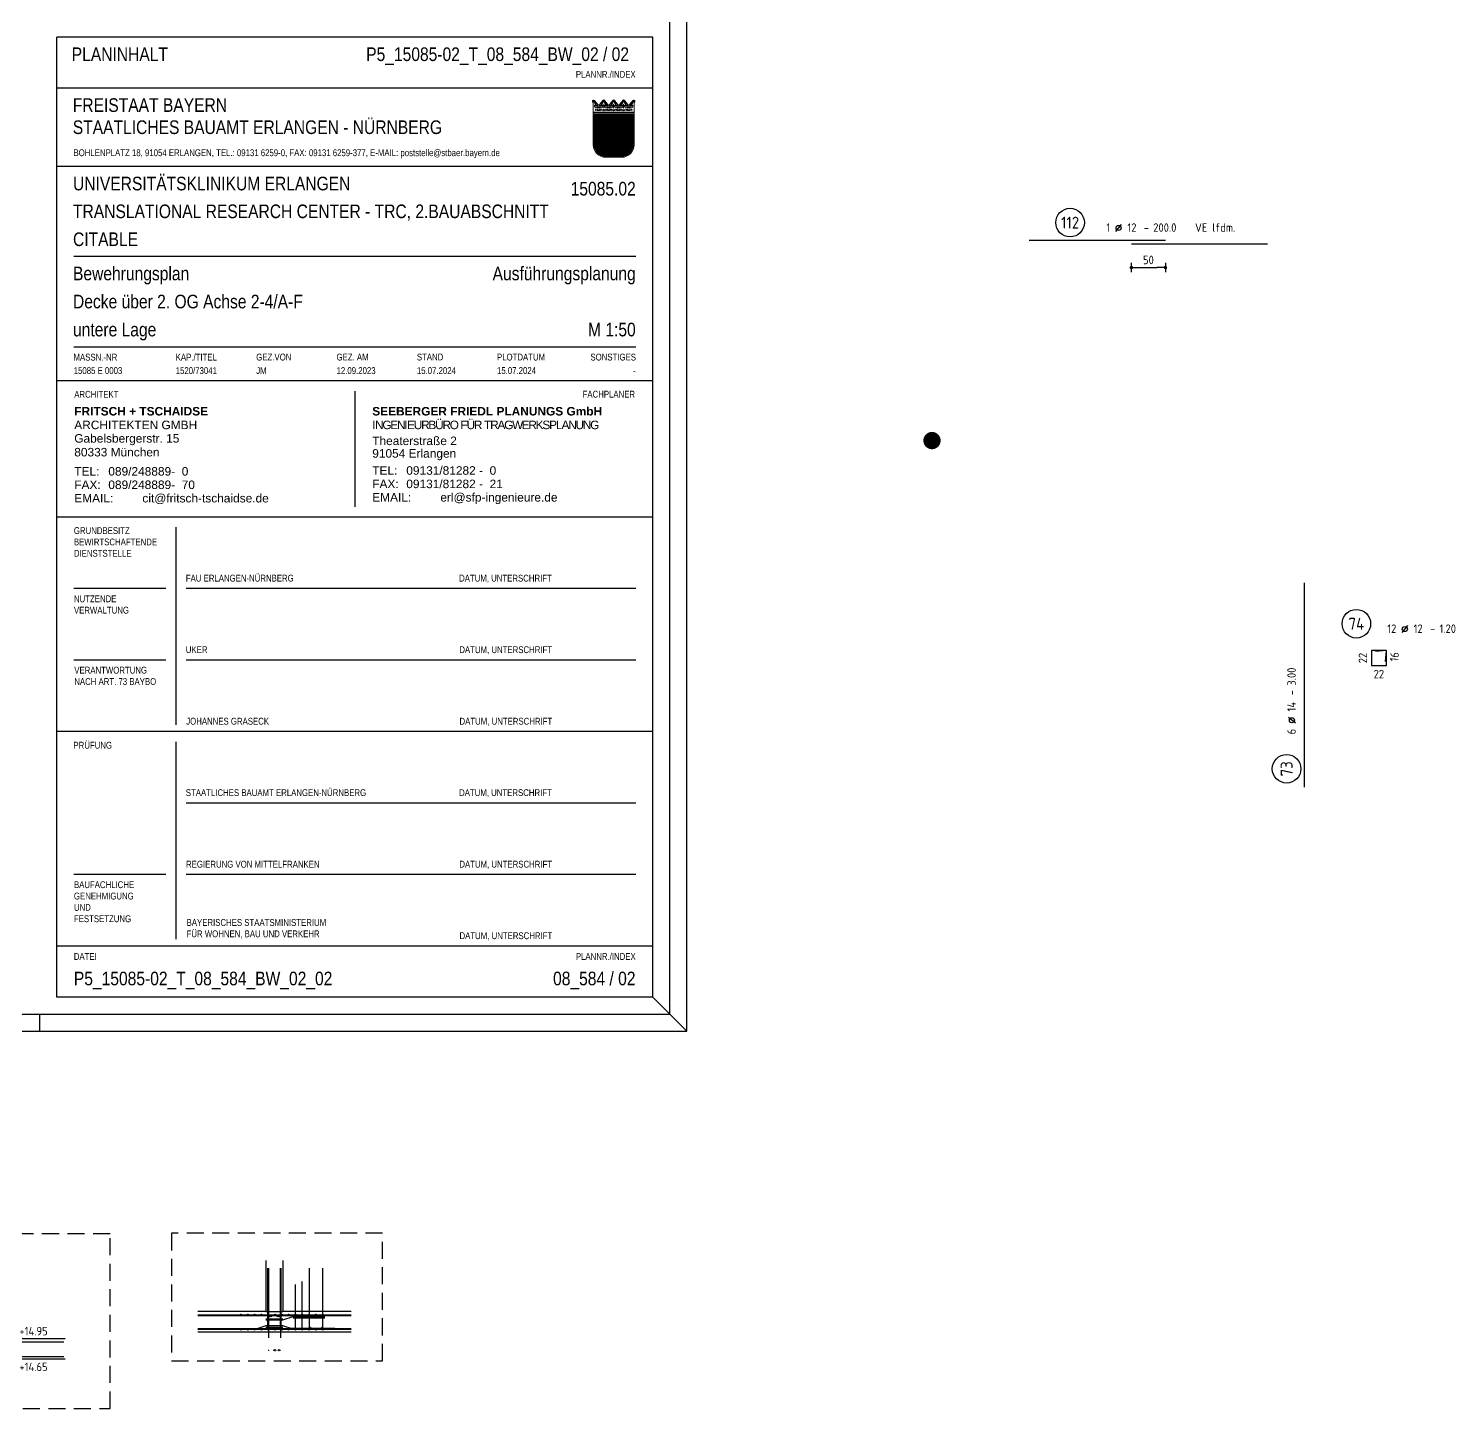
# Model space of a CAD drawing. Extents: x -177 to 93, y -12 to 49.
# Drawn here: x 49.78 to 70.74, y -5.54 to 14.72 of the extents above; entities that cross this region are included whole.
import ezdxf
from ezdxf.enums import TextEntityAlignment as Align

# ---------------------------------------------------------------- set-up
doc = ezdxf.new("R2010")
doc.units = 0
doc.header["$LTSCALE"] = 0.5
doc.linetypes.add('AUSGEZOGEN', pattern=[1000.01, 1000, 0.01])
doc.linetypes.add('STRICHLINIE', pattern=[0.75, 0.5, -0.25])
for name, color, linetype in [('40 A Plankopf Text F+T', 7, 'Continuous'), ('AFU', 7, 'Continuous'), ('BET-ANS', 7, 'Continuous'), ('BETON', 7, 'Continuous'), ('DETAIL', 7, 'Continuous'), ('koten', 7, 'Continuous'), ('MASSE', 7, 'Continuous'), ('RAHMEN', 7, 'Continuous'), ('RND', 7, 'Continuous')]:
    doc.layers.add(name, color=color, linetype=linetype)
doc.layers.add('NOPLOT', color=7, linetype='Continuous', plot=False)
doc.styles.add('ERSTELLTER_STIL_3', font='arial.ttf')
doc.styles.add('ERSTELLTER_STIL_4', font='arialbd.ttf')
doc.styles.add('plankopf_ArialN', font='ARIALN.TTF')
doc.styles.add('txt', font='isocp.shx')
doc.linetypes.add('AFU_50K', pattern='A,0.15,["/",Standard,S=0.2,R=0,X=-0.01,Y=-0.1],0.07,["/",Standard,S=0.2,R=0,X=-0.01,Y=-0.1],0.15', length=0.37)
doc.dimstyles.new('DOT_I', dxfattribs={"dimscale": 0.5, "dimtxt": 0.25, "dimasz": 0.25, "dimexe": 0.1, "dimexo": 0.3, "dimgap": 0.1, "dimtad": 1, "dimdec": 3, "dimzin": 3, "dimtxsty": 'txt', "dimblk": 'DOT', "dimblk1": 'DOT', "dimblk2": 'DOT', "dimsah": 1, "dimcen": 0.1, "dimse1": 1, "dimse2": 1, "dimazin": 0, "dimtfac": 1, "dimtdec": 4, "dimtix": 1, "dimtmove": 2, "dimatfit": 3, "dimfxl": 0, "dimtvp": 1, "dimtolj": 1, "dimtzin": 0, "dimarcsym": 0})
pattern_1 = [(0, (-322.07857, -163.97815), (8e-17, 0.254), [])]

# ---------------------------------------------------------------- blocks, each defined once
blk = doc.blocks.new('DINA0')
at = {"layer": 'RAHMEN'}
for p, q in [((118.9, 0), (118.9, 84.1)), ((0, 0), (118.9, 0))]:
    blk.add_line(p, q, dxfattribs=at)
at = {"layer": 'RAHMEN', "color": 5}
for p, q in [((118.4, 0.5), (118.4, 83.6)), ((2, 0.5), (118.4, 0.5))]:
    blk.add_line(p, q, dxfattribs=at)
at = {"layer": 'RAHMEN', "color": 7}
blk.add_line((99.9, 0), (99.9, 0.5), dxfattribs=at)
blk = doc.blocks.new('Bundeslandwappen')
at = {"lineweight": 9, "true_color": 0xffffff}
for points in [[(-5.75, 16.5), (-5.98, 16.5), (-5.98, 16.29), (-5.75, 16.29)], [(-5.09, 15.68), (-5.31, 15.68), (-5.31, 15.47), (-5.09, 15.47)], [(-3.49, 15.68), (-3.71, 15.68), (-3.71, 15.47), (-3.49, 15.47)], [(-2.82, 16.5), (-3.05, 16.5), (-3.05, 16.29), (-2.82, 16.29)], [(-2.15, 15.68), (-2.38, 15.68), (-2.38, 15.47), (-2.15, 15.47)], [(-0.56, 15.68), (-0.78, 15.68), (-0.78, 15.47), (-0.56, 15.47)], [(0.11, 16.5), (-0.11, 16.5), (-0.11, 16.29), (0.11, 16.29)], [(0.78, 15.68), (0.56, 15.68), (0.56, 15.47), (0.78, 15.47)], [(2.38, 15.68), (2.15, 15.68), (2.15, 15.47), (2.38, 15.47)], [(3.05, 16.5), (2.82, 16.5), (2.82, 16.29), (3.05, 16.29)], [(3.71, 15.68), (3.49, 15.68), (3.49, 15.47), (3.71, 15.47)], [(5.31, 15.68), (5.09, 15.68), (5.09, 15.47), (5.31, 15.47)], [(5.98, 16.5), (5.75, 16.5), (5.75, 16.29), (5.98, 16.29)]]:
    blk.add_hatch(color=7, dxfattribs=at).paths.add_polyline_path(points)
at = {"true_color": 0xffffff}
for points in [[(-5.34, 12.59), (-5.7, 12.59), (-5.7, 12.19), (-5.07, 11.96)], [(0.86, 12.59), (-2.24, 12.59), (-1.42, 10.67), (2.23, 9.38)], [(3.96, 12.59), (1.66, 12.59), (4.37, 11.63)], [(-3.57, 8.42), (-5.7, 9.18), (-5.7, 6.17), (-2.07, 4.88)], [(-1.42, 10.67), (-5.07, 11.96), (-3.57, 8.42), (0.08, 7.13)], [(5.7, 8.15), (2.23, 9.38), (3.73, 5.84), (5.7, 5.14)], [(5.7, 11.16), (4.37, 11.63), (5.7, 8.5)], [(-5.7, 6.14), (-5.7, 3.7, 0.041392), (-5.65, 3.14), (-4.21, 2.63)], [(1.58, 3.59), (-2.07, 4.88), (-0.56, 1.34), (2.36, 0.3, 0.043654), (2.95, 0.36)], [(3.73, 5.84), (0.08, 7.13), (1.58, 3.59), (5.23, 2.29)], [(-0.56, 1.34), (-4.21, 2.63), (-3.29, 0.45, 0.073774), (-2.3, 0.3), (-0.12, 0.3)]]:
    blk.add_hatch(color=7, dxfattribs=at).paths.add_polyline_path(points)
at = {"lineweight": 9}
h = blk.add_hatch(dxfattribs=at)
h.set_pattern_fill('ANSI31', color=256, scale=0.08, angle=315, style=0)
h.set_pattern_definition(pattern_1)
h.paths.add_polyline_path([(-2.24, 12.59), (-5.34, 12.59), (-5.07, 11.96), (-1.42, 10.67)])
h = blk.add_hatch(dxfattribs=at)
h.set_pattern_fill('ANSI31', color=256, scale=0.08, angle=315, style=0)
h.set_pattern_definition(pattern_1)
h.paths.add_polyline_path([(4.37, 11.63), (1.66, 12.59), (0.86, 12.59), (2.23, 9.38), (5.7, 8.15), (5.7, 8.5)])
h = blk.add_hatch(dxfattribs=at)
h.set_pattern_fill('ANSI31', color=256, scale=0.08, angle=315, style=0)
h.set_pattern_definition(pattern_1)
h.paths.add_polyline_path([(5.7, 12.59), (3.96, 12.59), (4.37, 11.63), (5.7, 11.16)])
h = blk.add_hatch(dxfattribs=at)
h.set_pattern_fill('ANSI31', color=256, scale=0.08, angle=315, style=0)
h.set_pattern_definition(pattern_1)
h.paths.add_polyline_path([(-5.07, 11.96), (-5.7, 12.19), (-5.7, 9.18), (-3.57, 8.42)])
h = blk.add_hatch(dxfattribs=at)
h.set_pattern_fill('ANSI31', color=256, scale=0.08, angle=315, style=0)
h.set_pattern_definition(pattern_1)
h.paths.add_polyline_path([(0.08, 7.13), (-3.57, 8.42), (-2.07, 4.88), (1.58, 3.59)])
h = blk.add_hatch(dxfattribs=at)
h.set_pattern_fill('ANSI31', color=256, scale=0.08, angle=315, style=0)
h.set_pattern_definition(pattern_1)
h.paths.add_polyline_path([(2.23, 9.38), (-1.42, 10.67), (0.08, 7.13), (3.73, 5.84)])
h = blk.add_hatch(dxfattribs=at)
h.set_pattern_fill('ANSI31', color=256, scale=0.08, angle=315, style=0)
h.set_pattern_definition(pattern_1)
h.paths.add_polyline_path([(-2.07, 4.88), (-5.7, 6.17), (-5.7, 6.14), (-4.21, 2.63), (-0.56, 1.34)])
h = blk.add_hatch(dxfattribs=at)
h.set_pattern_fill('ANSI31', color=256, scale=0.08, angle=315, style=0)
h.set_pattern_definition(pattern_1)
h.paths.add_polyline_path([(5.7, 5.14), (3.73, 5.84), (5.23, 2.29), (5.37, 2.24, 0.111178), (5.7, 3.7)])
h = blk.add_hatch(dxfattribs=at)
h.set_pattern_fill('ANSI31', color=256, scale=0.08, angle=315, style=0)
h.set_pattern_definition(pattern_1)
h.paths.add_polyline_path([(-4.21, 2.63), (-5.65, 3.14, 0.285055), (-3.29, 0.45)])
h = blk.add_hatch(dxfattribs=at)
h.set_pattern_fill('ANSI31', color=256, scale=0.08, angle=315, style=0)
h.set_pattern_definition(pattern_1)
h.paths.add_polyline_path([(-0.56, 1.34), (-0.12, 0.3), (2.3, 0.3, 0.004354), (2.36, 0.3)])
h = blk.add_hatch(dxfattribs=at)
h.set_pattern_fill('ANSI31', color=256, scale=0.08, angle=315, style=0)
h.set_pattern_definition(pattern_1)
h.paths.add_polyline_path([(5.31, 2.11), (5.23, 2.29), (1.58, 3.59), (2.95, 0.36, 0.22704)])
for p, q in [((-6, 16.1), (-6, 3.7)), ((-6, 13.29), (6, 13.29)), ((-6, 12.94), (6, 12.94)), ((-5.7, 12.59), (-5.7, 3.7)), ((-5.7, 12.59), (5.7, 12.59)), ((-5.64, 14.97), (-5.64, 15.18)), ((-5.61, 16.59), (-5.62, 16.68)), ((-5.34, 12.59), (-0.12, 0.3)), ((-5.33, 15.19), (-5.33, 15.05)), ((-4.68, 14.54), (-5.26, 14.54)), ((-4.12, 14.54), (-3.54, 14.54)), ((-3.47, 15.19), (-3.47, 15.05)), ((-3.36, 13.9), (-2.93, 14.17)), ((-2.93, 13.63), (-3.36, 13.9)), ((-3.19, 16.59), (-3.18, 16.67)), ((-3.16, 14.97), (-3.16, 15.18)), ((-2.93, 15.58), (-2.93, 14.47)), ((-2.93, 14.17), (-2.5, 13.9)), ((-2.5, 13.9), (-2.93, 13.63)), ((-2.71, 14.97), (-2.71, 15.18)), ((-2.68, 16.59), (-2.69, 16.67)), ((-2.4, 15.19), (-2.4, 15.05)), ((-1.74, 14.54), (-2.32, 14.54)), ((-2.24, 12.59), (2.95, 0.36)), ((-1.19, 14.54), (-0.61, 14.54)), ((-0.54, 15.19), (-0.54, 15.05)), ((0, 14.17), (-0.43, 13.9)), ((-0.43, 13.9), (0, 13.63)), ((-0.25, 16.59), (-0.24, 16.67)), ((-0.22, 14.97), (-0.22, 15.18)), ((0, 15.58), (0, 14.47)), ((0.43, 13.9), (0, 14.17)), ((0, 13.63), (0.43, 13.9)), ((0.22, 14.97), (0.22, 15.18)), ((0.25, 16.59), (0.24, 16.67)), ((0.54, 15.19), (0.54, 15.05)), ((1.19, 14.54), (0.61, 14.54)), ((0.86, 12.59), (5.31, 2.11)), ((1.66, 12.59), (5.7, 11.16)), ((1.74, 14.54), (2.32, 14.54)), ((2.4, 15.19), (2.4, 15.05)), ((2.93, 14.17), (2.5, 13.9)), ((2.5, 13.9), (2.93, 13.63)), ((2.68, 16.59), (2.69, 16.67)), ((2.71, 14.97), (2.71, 15.18)), ((2.93, 15.58), (2.93, 14.47)), ((3.36, 13.9), (2.93, 14.17)), ((2.93, 13.63), (3.36, 13.9)), ((3.16, 14.97), (3.16, 15.18)), ((3.19, 16.59), (3.18, 16.67)), ((3.47, 15.19), (3.47, 15.05)), ((4.12, 14.54), (3.54, 14.54)), ((3.96, 12.59), (5.7, 8.5)), ((4.68, 14.54), (5.26, 14.54)), ((5.33, 15.19), (5.33, 15.05)), ((5.61, 16.59), (5.62, 16.68)), ((5.64, 14.97), (5.64, 15.18)), ((5.7, 3.7), (5.7, 12.59)), ((6, 3.7), (6, 16.1)), ((-5.7, 12.19), (5.7, 8.15)), ((-5.7, 9.18), (5.7, 5.14)), ((-5.7, 6.17), (5.37, 2.24)), ((-5.7, 6.14), (-3.29, 0.45)), ((-5.66, 3.14), (2.36, 0.3)), ((-2.3, 0.3), (2.3, 0.3)), ((-2.3, 0), (2.3, 0))]:
    blk.add_line(p, q, dxfattribs=at)
for points in [[(-5.75, 16.29), (-5.98, 16.29), (-5.98, 16.5), (-5.75, 16.5)], [(-5.09, 15.47), (-5.31, 15.47), (-5.31, 15.68), (-5.09, 15.68)], [(-4.07, 13.71), (-4.83, 13.71), (-4.83, 14.1), (-4.07, 14.1)], [(-3.71, 15.47), (-3.49, 15.47), (-3.49, 15.68), (-3.71, 15.68)], [(-2.82, 16.29), (-3.05, 16.29), (-3.05, 16.5), (-2.82, 16.5)], [(-2.15, 15.47), (-2.38, 15.47), (-2.38, 15.68), (-2.15, 15.68)], [(-1.8, 13.71), (-1.04, 13.71), (-1.04, 14.1), (-1.8, 14.1)], [(-0.78, 15.47), (-0.56, 15.47), (-0.56, 15.68), (-0.78, 15.68)], [(0.11, 16.29), (-0.11, 16.29), (-0.11, 16.5), (0.11, 16.5)], [(0.78, 15.47), (0.56, 15.47), (0.56, 15.68), (0.78, 15.68)], [(1.8, 13.71), (1.04, 13.71), (1.04, 14.1), (1.8, 14.1)], [(2.15, 15.47), (2.38, 15.47), (2.38, 15.68), (2.15, 15.68)], [(3.05, 16.29), (2.82, 16.29), (2.82, 16.5), (3.05, 16.5)], [(3.71, 15.47), (3.49, 15.47), (3.49, 15.68), (3.71, 15.68)], [(4.07, 13.71), (4.83, 13.71), (4.83, 14.1), (4.07, 14.1)], [(5.09, 15.47), (5.31, 15.47), (5.31, 15.68), (5.09, 15.68)], [(5.75, 16.29), (5.98, 16.29), (5.98, 16.5), (5.75, 16.5)]]:
    blk.add_lwpolyline(points, close=True, dxfattribs=at)
for centre in [(-5.28, 13.9), (-3.71, 13.9), (-2.2, 13.9), (-0.68, 13.9), (0.68, 13.9), (2.2, 13.9), (3.71, 13.9), (5.28, 13.9)]:
    blk.add_circle(centre, 0.123, dxfattribs=at)
for centre, radius, start, end in [((-5.89, 16.45), 0.362, 44.6681, 253.1183), ((-2.93, 16.58), 0.264, 24.0166, 155.3409), ((0, 16.58), 0.264, 24.0166, 155.3409), ((2.93, 16.58), 0.264, 24.0166, 155.3409), ((5.89, 16.45), 0.362, 286.8817, 135.3319), ((-5.67, 16.67), 0.05, 6.6615, 44.6681), ((-5.49, 15.18), 0.157, 3.2756, 179.5521), ((-5.19, 14.99), 0.453, 182.8328, 261.3043), ((-5.56, 16.59), 0.05, 186.6615, 265.6209), ((-5.42, 15.99), 0.179, 74.7883, 15.1356), ((-5.59, 16.26), 0.281, 346.0232, 85.6209), ((-5.36, 16.21), 0.05, 254.7883, 346.0232), ((-5.26, 15.23), 0.191, 249.6358, 3.0857), ((-5.2, 16.05), 0.05, 93.0633, 195.1356), ((-5.19, 15.87), 0.224, 350.9542, 93.0633), ((-5.02, 15.24), 0.05, 82.9467, 183.0857), ((-4.99, 15.54), 0.249, 262.9467, 77.8855), ((-4.92, 15.83), 0.05, 170.9542, 257.8855), ((-4.62, 14.89), 0.224, 71.4, 0), ((-4.71, 14.85), 0.312, 275.9649, 353.9773), ((-4.4, 15.24), 0.208, 317.0775, 222.9225), ((-4.18, 14.89), 0.224, 180, 108.6), ((-4.09, 14.85), 0.312, 186.0227, 264.0351), ((-3.81, 15.54), 0.249, 102.1145, 277.0533), ((-3.88, 15.83), 0.05, 282.1145, 9.0458), ((-3.61, 15.87), 0.224, 86.9367, 189.0458), ((-3.78, 15.24), 0.05, 356.9143, 97.0533), ((-3.54, 15.23), 0.191, 176.9143, 290.3642), ((-3.6, 16.05), 0.05, 344.8644, 86.9367), ((-3.38, 15.99), 0.179, 164.8644, 105.2117), ((-3.61, 14.99), 0.453, 278.6957, 357.1672), ((-3.21, 16.26), 0.281, 94.3791, 193.9768), ((-3.44, 16.21), 0.05, 193.9768, 285.2117), ((-3.31, 15.18), 0.157, 0.4479, 176.7244), ((-3.24, 16.59), 0.05, 274.3791, 353.3385), ((-3.13, 16.67), 0.05, 155.2288, 173.3385), ((-2.55, 15.18), 0.157, 3.2756, 179.5521), ((-2.26, 14.99), 0.453, 182.8328, 261.3043), ((-2.74, 16.66), 0.05, 6.6615, 24.0166), ((-2.63, 16.59), 0.05, 186.6615, 265.6209), ((-2.49, 15.99), 0.179, 74.7883, 15.1356), ((-2.65, 16.26), 0.281, 346.0232, 85.6209), ((-2.43, 16.21), 0.05, 254.7883, 346.0232), ((-2.33, 15.23), 0.191, 249.6358, 3.0857), ((-2.27, 16.05), 0.05, 93.0633, 195.1356), ((-2.26, 15.87), 0.224, 350.9542, 93.0633), ((-2.09, 15.24), 0.05, 82.9467, 183.0857), ((-2.05, 15.54), 0.249, 262.9467, 77.8855), ((-1.99, 15.83), 0.05, 170.9542, 257.8855), ((-1.69, 14.89), 0.224, 71.4, 0), ((-1.78, 14.85), 0.312, 275.9649, 353.9773), ((-1.47, 15.24), 0.208, 317.0775, 222.9225), ((-1.24, 14.89), 0.224, 180, 108.6), ((-1.16, 14.85), 0.312, 186.0227, 264.0351), ((-0.88, 15.54), 0.249, 102.1145, 277.0533), ((-0.94, 15.83), 0.05, 282.1145, 9.0458), ((-0.67, 15.87), 0.224, 86.9367, 189.0458), ((-0.84, 15.24), 0.05, 356.9143, 97.0533), ((-0.6, 15.23), 0.191, 176.9143, 290.3642), ((-0.66, 16.05), 0.05, 344.8644, 86.9367), ((-0.44, 15.99), 0.179, 164.8644, 105.2117), ((-0.68, 14.99), 0.453, 278.6957, 357.1672), ((-0.28, 16.26), 0.281, 94.3791, 193.9768), ((-0.5, 16.21), 0.05, 193.9768, 285.2117), ((-0.38, 15.18), 0.157, 0.4479, 176.7244), ((-0.3, 16.59), 0.05, 274.3791, 353.3385), ((-0.19, 16.67), 0.05, 155.2288, 173.3385), ((0.38, 15.18), 0.157, 3.2756, 179.5521), ((0.68, 14.99), 0.453, 182.8328, 261.3043), ((0.19, 16.66), 0.05, 6.6615, 24.0166), ((0.3, 16.59), 0.05, 186.6615, 265.6209), ((0.44, 15.99), 0.179, 74.7883, 15.1356), ((0.28, 16.26), 0.281, 346.0232, 85.6209), ((0.5, 16.21), 0.05, 254.7883, 346.0232), ((0.6, 15.23), 0.191, 249.6358, 3.0857), ((0.66, 16.05), 0.05, 93.0633, 195.1356), ((0.67, 15.87), 0.224, 350.9542, 93.0633), ((0.84, 15.24), 0.05, 82.9467, 183.0857), ((0.88, 15.54), 0.249, 262.9467, 77.8855), ((0.94, 15.83), 0.05, 170.9542, 257.8855), ((1.24, 14.89), 0.224, 71.4, 0), ((1.16, 14.85), 0.312, 275.9649, 353.9773), ((1.47, 15.24), 0.208, 317.0775, 222.9225), ((1.69, 14.89), 0.224, 180, 108.6), ((1.78, 14.85), 0.312, 186.0227, 264.0351), ((2.05, 15.54), 0.249, 102.1145, 277.0533), ((1.99, 15.83), 0.05, 282.1145, 9.0458), ((2.26, 15.87), 0.224, 86.9367, 189.0458), ((2.09, 15.24), 0.05, 356.9143, 97.0533), ((2.33, 15.23), 0.191, 176.9143, 290.3642), ((2.27, 16.05), 0.05, 344.8644, 86.9367), ((2.49, 15.99), 0.179, 164.8644, 105.2117), ((2.26, 14.99), 0.453, 278.6957, 357.1672), ((2.65, 16.26), 0.281, 94.3791, 193.9768), ((2.43, 16.21), 0.05, 193.9768, 285.2117), ((2.55, 15.18), 0.157, 0.4479, 176.7244), ((2.63, 16.59), 0.05, 274.3791, 353.3385), ((2.74, 16.67), 0.05, 155.2288, 173.3385), ((3.31, 15.18), 0.157, 3.2756, 179.5521), ((3.61, 14.99), 0.453, 182.8328, 261.3043), ((3.13, 16.66), 0.05, 6.6615, 24.0166), ((3.24, 16.59), 0.05, 186.6615, 265.6209), ((3.38, 15.99), 0.179, 74.7883, 15.1356), ((3.21, 16.26), 0.281, 346.0232, 85.6209), ((3.44, 16.21), 0.05, 254.7883, 346.0232), ((3.54, 15.23), 0.191, 249.6358, 3.0857), ((3.6, 16.05), 0.05, 93.0633, 195.1356), ((3.61, 15.87), 0.224, 350.9542, 93.0633), ((3.78, 15.24), 0.05, 82.9467, 183.0857), ((3.81, 15.54), 0.249, 262.9467, 77.8855), ((3.88, 15.83), 0.05, 170.9542, 257.8855), ((4.18, 14.89), 0.224, 71.4, 0), ((4.09, 14.85), 0.312, 275.9649, 353.9773), ((4.4, 15.24), 0.208, 317.0775, 222.9225), ((4.62, 14.89), 0.224, 180, 108.6), ((4.71, 14.85), 0.312, 186.0227, 264.0351), ((4.99, 15.54), 0.249, 102.1145, 277.0533), ((4.92, 15.83), 0.05, 282.1145, 9.0458), ((5.19, 15.87), 0.224, 86.9367, 189.0458), ((5.02, 15.24), 0.05, 356.9143, 97.0533), ((5.26, 15.23), 0.191, 176.9143, 290.3642), ((5.2, 16.05), 0.05, 344.8644, 86.9367), ((5.42, 15.99), 0.179, 164.8644, 105.2117), ((5.19, 14.99), 0.453, 278.6957, 357.1672), ((5.59, 16.26), 0.281, 94.3791, 193.9768), ((5.36, 16.21), 0.05, 193.9768, 285.2117), ((5.49, 15.18), 0.157, 0.4479, 176.7244), ((5.56, 16.59), 0.05, 274.3791, 353.3385), ((5.67, 16.67), 0.05, 135.3319, 173.3385), ((-2.3, 3.7), 3.7, 180, 270), ((-2.3, 3.7), 3.4, 180, 270), ((2.3, 3.7), 3.7, 270, 0), ((2.3, 3.7), 3.4, 270, 0)]:
    blk.add_arc(centre, radius, start, end, dxfattribs=at)
blk = doc.blocks.new('Plankopf_PU')
for p, q in [((-18.5, 25.4), (-18.5, 27.7)), ((-1, 27.7), (-18.5, 27.7)), ((-1, 27.7), (-18.5, 27.7)), ((-1, 25.4), (-1, 27.7)), ((-1, 25.4), (-18.5, 25.4)), ((-1, 25.4), (-18.5, 25.4)), ((-18.5, 19.1), (-18.5, 25.4)), ((-1, 19.1), (-1, 25.4)), ((-1.5, 22.75), (-18, 22.75)), ((-18, 20.1), (-1.5, 20.1)), ((-18.5, 15.1), (-18.5, 19.1)), ((-1, 19.1), (-18.5, 19.1)), ((-1, 15.1), (-1, 19.1)), ((-9.75, 18.8), (-9.75, 15.4)), ((-1, 15.1), (-18.5, 15.1)), ((-1, 15.1), (-18.5, 15.1)), ((-18.5, 8.8), (-18.5, 15.1)), ((-1, 8.8), (-1, 15.1)), ((-15, 9), (-15, 14.8)), ((-15.3, 13), (-18, 13)), ((-1.5, 13), (-14.7, 13)), ((-15.3, 10.9), (-18, 10.9)), ((-1.5, 10.9), (-14.7, 10.9)), ((-18.5, 2.5), (-18.5, 8.8)), ((-1, 8.8), (-18.5, 8.8)), ((-1, 2.5), (-1, 8.8)), ((-15, 2.7), (-15, 8.5)), ((-1.5, 6.7), (-14.7, 6.7)), ((-15.3, 4.6), (-18, 4.6)), ((-1.5, 4.6), (-14.7, 4.6)), ((-1, 2.5), (-18.5, 2.5)), ((-18.5, 1), (-18.5, 2.5)), ((-1, 2.5), (-18.5, 2.5)), ((-1, 1), (-1, 2.5)), ((-1, 1), (-18.5, 1))]:
    blk.add_line(p, q)
at = {"xscale": 0.1, "yscale": 0.1, "zscale": 0.1}
blk.add_blockref('Bundeslandwappen', (-2.148, 25.669), dxfattribs=at)
at = {"linetype": 'AUSGEZOGEN', "lineweight": 35, "style": 'plankopf_ArialN'}
for s, height, p in [('FREISTAAT BAYERN', 0.4, (-18.032, 27.401)), ('PRÜFUNG', 0.2, (-18.013, 8.5))]:
    blk.add_text(s, height=height, dxfattribs=at).set_placement(p, align=Align.TOP_LEFT)
blk.add_text('STAATLICHES BAUAMT ERLANGEN - NÜRNBERG', height=0.4, dxfattribs=at).set_placement((-18.032, 26.552), align=Align.MIDDLE_LEFT)
at = {"style": 'plankopf_ArialN'}
for s, p in [('BOHLENPLATZ 18, 91054 ERLANGEN, TEL.: 09131 6259-0, FAX: 09131 6259-377, E-MAIL: poststelle@stbaer.bayern.de', (-18.012, 25.702)), ('MASSN.-NR', (-18.011, 19.698)), ('KAP./TITEL', (-15.01, 19.698)), ('GEZ.VON', (-12.644, 19.7)), ('GEZ. AM', (-10.286, 19.7)), ('STAND', (-7.927, 19.702)), ('PLOTDATUM', (-5.574, 19.7)), ('FAU ERLANGEN-NÜRNBERG', (-14.712, 13.207)), ('DATUM, UNTERSCHRIFT', (-6.687, 13.207)), ('UKER', (-14.712, 11.107)), ('DATUM, UNTERSCHRIFT', (-6.68, 11.106)), ('JOHANNES GRASECK', (-14.7, 9.005)), ('DATUM, UNTERSCHRIFT', (-6.675, 9.005)), ('STAATLICHES BAUAMT ERLANGEN-NÜRNBERG', (-14.712, 6.907)), ('DATUM, UNTERSCHRIFT', (-6.687, 6.907)), ('REGIERUNG VON MITTELFRANKEN', (-14.705, 4.806)), ('DATUM, UNTERSCHRIFT', (-6.68, 4.806)), ('DATUM, UNTERSCHRIFT', (-6.675, 2.705)), ('DATEI', (-18.002, 2.095))]:
    blk.add_text(s, height=0.2, dxfattribs=at).set_placement(p)
for s, p in [('SONSTIGES', (-1.493, 19.7)), ('PLANNR./INDEX', (-1.501, 2.095))]:
    blk.add_text(s, height=0.2, dxfattribs=at).set_placement(p, align=Align.RIGHT)
at = {"linetype": 'AUSGEZOGEN', "lineweight": 35, "style": 'plankopf_ArialN'}
blk.add_text('ARCHITEKT', height=0.2, dxfattribs=at).set_placement((-17.989, 18.607))
blk.add_text('FACHPLANER', height=0.2, dxfattribs=at).set_placement((-1.52, 18.611), align=Align.RIGHT)
at = {"insert": (-5.574, 19.303), "char_height": 0.2, "attachment_point": 7, "style": 'plankopf_ArialN'}
blk.add_mtext('15.07.2024', dxfattribs=at)
at = {"char_height": 0.2, "attachment_point": 1, "style": 'plankopf_ArialN'}
for s, insert, width in [('GRUNDBESITZ\\PBEWIRTSCHAFTENDE DIENSTSTELLE', (-18, 14.804), 2.5), ('NUTZENDE^JVERWALTUNG', (-17.998, 12.8), 2.69843), ('VERANTWORTUNG  NACH ART. 73 BAYBO', (-17.988, 10.705), 2.68768), ('BAUFACHLICHE GENEHMIGUNG UND FESTSETZUNG', (-17.998, 4.404), 2.2311), ('BAYERISCHES STAATSMINISTERIUM ^JFÜR WOHNEN, BAU UND VERKEHR', (-14.689, 3.294), 9.29412)]:
    blk.add_mtext(s, dxfattribs=dict(at, insert=insert, width=width))
at = {"style": 'plankopf_ArialN'}
for tag, p in [('PROJEKTBEZEICHNUNGZ1', (-18.025, 24.578)), ('PROJEKTBEZEICHNUNGZ2', (-18.025, 23.761)), ('PROJEKTBEZEICHNUNGZ3', (-18.025, 22.941))]:
    blk.add_attdef(tag, text='', height=0.4, dxfattribs=at).set_placement(p, align=Align.BOTTOM_LEFT)
for tag, p in [('GEB.-NR', (-1.5, 24.946)), ('0.000X', (-1.507, 1.749))]:
    blk.add_attdef(tag, text='', height=0.4, dxfattribs=at).set_placement(p, align=Align.TOP_RIGHT)
for tag, p, height in [('PLANINHALTZ1', (-18.025, 22.055), 0.4), ('PLANINHALTZ2', (-18.025, 21.232), 0.4), ('PLANINHALTZ3', (-18.025, 20.409), 0.4), ('MASSN.-NR', (-18.005, 19.303), 0.2), ('KAPITEL/TITEL', (-15.01, 19.303), 0.2), ('GEZ_VON', (-12.644, 19.303), 0.2), ('GEZ_AM', (-10.286, 19.303), 0.2), ('STAND', (-7.927, 19.303), 0.2)]:
    blk.add_attdef(tag, p, '', height=height, dxfattribs=at)
for tag, height, p in [('PLANUNGSPHASE', 0.4, (-1.5, 22.055)), ('PROJEKTKATEGORIE', 0.4, (-1.5, 21.232)), ('MAßSTAB', 0.4, (-1.5, 20.409)), ('SONSTIGES', 0.2, (-1.5, 19.303))]:
    blk.add_attdef(tag, text='', height=height, dxfattribs=at).set_placement(p, align=Align.RIGHT)
at = {"layer": '40 A Plankopf Text F+T', "color": 7, "linetype": 'Continuous', "lineweight": 13, "char_height": 0.25, "attachment_point": 7}
for s, insert, style in [('\\A1;FRITSCH + TSCHAIDSE ', (-17.988, 18.081), 'ERSTELLTER_STIL_4'), ('\\A1;SEEBERGER FRIEDL PLANUNGS GmbH', (-9.238, 18.081), 'ERSTELLTER_STIL_4'), ('\\A1;ARCHITEKTEN GMBH', (-17.988, 17.68), 'ERSTELLTER_STIL_3'), ('\\A1;{\\T0.8;INGENIEURBÜRO FÜR TRAGWERKSPLANUNG}', (-9.238, 17.68), 'ERSTELLTER_STIL_3'), ('\\A1;Gabelsbergerstr. 15', (-17.988, 17.212), 'ERSTELLTER_STIL_3'), ('\\A1;Theaterstraße 2', (-9.238, 17.212), 'ERSTELLTER_STIL_3'), ('\\A1;80333 München', (-17.988, 16.879), 'ERSTELLTER_STIL_3'), ('\\A1;91054 Erlangen', (-9.238, 16.771), 'ERSTELLTER_STIL_3')]:
    blk.add_mtext(s, dxfattribs=dict(at, insert=insert, style=style))
at = {"layer": '40 A Plankopf Text F+T', "color": 7, "linetype": 'Continuous', "lineweight": 13, "char_height": 0.25, "attachment_point": 7, "line_spacing_factor": 0.945293, "style": 'ERSTELLTER_STIL_3'}
for s, insert in [('\\A1;TEL: ^I089/248889-  0\\PFAX: ^I089/248889-  70\\PEMAIL: ^Icit@fritsch-tschaidse.de', (-17.988, 15.481)), ('\\A1;TEL: ^I09131/81282 -  0\\PFAX: ^I09131/81282 -  21\\PEMAIL: ^Ierl@sfp-ingenieure.de', (-9.238, 15.481))]:
    blk.add_mtext(s, dxfattribs=dict(at, insert=insert))
blk = doc.blocks.new('RND_AUSZ')
at = {"layer": 'RND', "color": 7, "linetype": 'Continuous'}
blk.add_line((1.341, 0.262), (1.509, 0.466), dxfattribs=at)
at = {"layer": 'RND', "color": 1, "linetype": 'Continuous'}
blk.add_circle((0, 0.52), 0.42, dxfattribs=at)
at = {"layer": 'RND', "color": 7, "linetype": 'Continuous'}
blk.add_circle((1.425, 0.364), 0.075, dxfattribs=at)
at = {"layer": 'RND', "color": 7, "linetype": 'Continuous', "style": 'txt'}
blk.add_text('-', height=0.25, dxfattribs=at).set_placement((2.163, 0.25))
for tag, p in [('WIEOFT', (-0.536, 0.25)), ('STK', (1.174, 0.25))]:
    blk.add_attdef(tag, text='', height=0.25, dxfattribs=at).set_placement(p, align=Align.RIGHT)
at = {"layer": 'RND', "color": 1, "linetype": 'Continuous', "style": 'txt'}
blk.add_attdef('POS', text='', height=0.35, dxfattribs=at).set_placement((0, 0.52), align=Align.MIDDLE)
at = {"layer": 'RND', "color": 7, "linetype": 'Continuous', "style": 'txt'}
for tag, p in [('DS', (1.683, 0.25)), ('LANG', (2.441, 0.25)), ('TEXT', (3.669, 0.25))]:
    blk.add_attdef(tag, p, '', height=0.25, dxfattribs=at)
blk = doc.blocks.new('DOT')
at = {"layer": 'MASSE', "color": 7, "linetype": 'Continuous'}
for p, q in [((0, 0), (-1, 0)), ((0, 0.54), (0, -0.54))]:
    blk.add_line(p, q, dxfattribs=at)
at = {"layer": 'MASSE', "color": 7, "linetype": 'Continuous', "const_width": 0.2}
blk.add_lwpolyline([(-0.1, 0, 1), (0.1, 0, 1)], format="xyb", close=True, dxfattribs=at)
blk = doc.blocks.new('*D62')
at = {"layer": 'Defpoints', "color": 0, "linetype": 'AUSGEZOGEN', "transparency": 16777216}
for p in [(65.978, 11.565), (66.478, 11.565), (66.478, 11.215)]:
    blk.add_point(p, dxfattribs=at)
at = {"layer": 'RND', "color": 0, "linetype": 'AUSGEZOGEN', "lineweight": -2, "transparency": 16777216}
blk.add_line((66.103, 11.215), (66.353, 11.215), dxfattribs=at)
at = {"layer": 'RND', "color": 0, "linetype": 'AUSGEZOGEN', "lineweight": -2, "transparency": 16777216, "xscale": 0.125, "yscale": 0.125, "zscale": 0.125, "rotation": 180}
blk.add_blockref('DOT', (65.978, 11.215), dxfattribs=at)
at = {"layer": 'RND', "color": 0, "linetype": 'AUSGEZOGEN', "lineweight": -2, "transparency": 16777216, "xscale": 0.125, "yscale": 0.125, "zscale": 0.125}
blk.add_blockref('DOT', (66.478, 11.215), dxfattribs=at)
at = {"layer": 'RND', "color": 0, "linetype": 'AUSGEZOGEN', "transparency": 16777216, "insert": (66.228, 11.327), "char_height": 0.125, "attachment_point": 5, "style": 'txt'}
blk.add_mtext('\\A1;50', dxfattribs=at)
blk = doc.blocks.new('okrd_o')
at = {"layer": 'koten', "color": 7, "linetype": 'Continuous'}
blk.add_solid([(-0.125, 0.202), (0.125, 0.202), (0, 0)], dxfattribs=at)
at = {"layer": 'koten', "style": 'txt'}
blk.add_attdef('OKRD', (0.25, 0.1), '', height=0.25, dxfattribs=at)
blk = doc.blocks.new('okrd_u')
at = {"layer": 'koten', "color": 7, "linetype": 'Continuous'}
blk.add_solid([(-0.125, -0.202), (0.125, -0.202), (0, 0)], dxfattribs=at)
at = {"layer": 'koten', "style": 'txt'}
blk.add_attdef('OKRD', (0.25, -0.35), '', height=0.25, dxfattribs=at)

msp = doc.modelspace()

# ---------------------------------------------------------------- linework, layer by layer
for p, q in [((58.95, 14.6), (50.2, 14.6)), ((50.2, 13.85), (50.2, 14.6)), ((58.95, 13.85), (58.95, 14.6))]:
    msp.add_line(p, q)
at = {"layer": 'AFU', "color": 8, "linetype": 'AFU_50K'}
msp.add_line((53.2701, -4.1176), (53.5201, -4.1176), dxfattribs=at)
at = {"layer": 'BETON', "color": 6, "linetype": 'AUSGEZOGEN'}
for p, q in [((53.2701, -3.3676), (53.2701, -4.1176)), ((53.5201, -3.3676), (53.5201, -4.1176)), ((53.2701, -4.1176), (52.2701, -4.1176)), ((54.5201, -4.1176), (53.5201, -4.1176)), ((50.3238, -4.5167), (49.0688, -4.5167)), ((54.5201, -4.4176), (52.2701, -4.4176)), ((50.3238, -4.8167), (48.8688, -4.8167))]:
    msp.add_line(p, q, dxfattribs=at)
at = {"layer": 'DETAIL', "color": 102, "linetype": 'STRICHLINIE'}
for points in [[(47.826, -2.9762), (47.826, -5.5398), (50.9818, -5.5398), (50.9818, -2.9762)], [(51.8851, -2.9677), (51.8851, -4.8412), (54.9827, -4.8412), (54.9827, -2.9677)]]:
    msp.add_lwpolyline(points, close=True, dxfattribs=at)
at = {"layer": 'NOPLOT', "color": 191, "linetype": 'AUSGEZOGEN'}
for p, q in [((58.95, 0.5), (59.45, 0)), ((53.2951, -4.0689), (53.3071, -4.0689)), ((53.3071, -4.0689), (53.3071, -4.5047)), ((53.4831, -4.0689), (53.4831, -4.5047)), ((52.5201, -4.3656), (54.2701, -4.3656)), ((53.2693, -4.2245), (53.5193, -4.2245)), ((53.2701, -4.3436), (53.5201, -4.3436)), ((53.6341, -4.3616), (54.2842, -4.3616)), ((53.6693, -4.2065), (54.1328, -4.2065))]:
    msp.add_line(p, q, dxfattribs=at)
at = {"layer": 'NOPLOT', "color": 191, "linetype": 'Continuous', "const_width": 0.127}
msp.add_lwpolyline([(62.9868, 8.6741, 1), (63.1138, 8.6741, 1)], format="xyb", close=True, dxfattribs=at)
at = {"layer": 'NOPLOT', "color": 191, "linetype": 'Continuous'}
msp.add_lwpolyline([(52.2701, -4.1746), (54.5201, -4.1746)], dxfattribs=at)
at = {"layer": 'RND', "color": 191, "linetype": 'AUSGEZOGEN'}
msp.add_line((53.3471, -4.3556), (53.4431, -4.3556), dxfattribs=at)
at = {"layer": 'RND', "color": 1, "linetype": 'AUSGEZOGEN'}
for points in [[(64.4781, 11.6147), (66.4781, 11.6147)], [(65.9781, 11.5647), (67.9781, 11.5647)], [(68.5173, 6.5831), (68.5173, 3.5831)], [(69.7084, 5.4309), (69.7223, 5.5903), (69.5023, 5.5903), (69.5023, 5.3703), (69.7223, 5.3703), (69.7223, 5.5903), (69.5629, 5.5764)], [(53.2951, -3.4776), (53.2951, -4.3776), (53.4951, -4.3776), (53.4951, -3.4776)], [(53.3071, -3.4776), (53.3071, -4.3656), (53.4831, -4.3656), (53.4831, -3.4776)], [(53.9069, -3.4776), (53.9069, -4.3776), (54.1069, -4.3776), (54.1069, -3.4776)], [(53.7034, -4.3826), (53.7034, -3.7194)], [(53.8034, -4.3826), (53.8034, -3.6773)], [(52.2701, -4.1626), (54.5201, -4.1626)], [(52.2701, -4.1746), (54.5201, -4.1746)], [(52.2701, -4.3656), (54.5201, -4.3656)], [(52.2701, -4.3776), (54.5201, -4.3776)], [(54.2701, -4.3776), (53.6701, -4.3776), (53.5201, -4.3276), (53.2701, -4.3276), (53.1201, -4.3776), (52.5201, -4.3776)], [(53.2693, -4.2405), (53.5193, -4.2405), (53.6693, -4.1905), (54.1328, -4.1905)], [(50.3038, -4.5667), (48.9038, -4.5667), (48.9038, -4.7767), (50.3038, -4.7767)]]:
    msp.add_lwpolyline(points, dxfattribs=at)
at = {"layer": 'RND', "color": 7, "linetype": 'AUSGEZOGEN', "const_width": 0.01}
for points in [[(53.3041, -4.6842, 1), (53.3141, -4.6842, 1)], [(53.3779, -4.6842, 1), (53.3879, -4.6842, 1)], [(53.4746, -4.6842, 1), (53.4846, -4.6842, 1)]]:
    msp.add_lwpolyline(points, format="xyb", close=True, dxfattribs=at)
at = {"layer": 'RND', "color": 7, "linetype": 'AUSGEZOGEN'}
for centre, radius in [((52.9034, -4.1576), 0.005), ((53.0034, -4.1576), 0.005), ((53.1034, -4.1576), 0.005), ((53.2034, -4.1576), 0.005), ((53.3034, -4.1576), 0.005), ((53.3171, -4.1846), 0.01), ((53.3471, -4.1846), 0.01), ((53.4034, -4.1576), 0.005), ((53.4431, -4.1846), 0.01), ((53.4731, -4.1846), 0.01), ((53.5034, -4.1576), 0.005), ((53.6034, -4.1576), 0.005), ((53.7034, -4.1576), 0.005), ((53.8034, -4.1576), 0.005), ((53.9034, -4.1576), 0.005), ((53.9202, -4.1826), 0.008), ((54.0034, -4.1576), 0.005), ((54.0953, -4.1826), 0.008), ((54.1034, -4.1576), 0.005), ((52.9034, -4.3826), 0.005), ((53.0034, -4.3826), 0.005), ((53.1034, -4.3826), 0.005), ((53.2034, -4.3826), 0.005), ((53.3034, -4.3826), 0.005), ((53.3171, -4.3556), 0.01), ((53.3471, -4.3556), 0.01), ((53.3751, -4.3556), 0.01), ((53.3951, -4.3556), 0.01), ((53.4034, -4.3826), 0.005), ((53.4431, -4.3556), 0.01), ((53.4731, -4.3556), 0.01), ((53.5034, -4.3826), 0.005), ((53.6034, -4.3826), 0.005), ((53.7034, -4.3826), 0.005), ((53.8034, -4.3826), 0.005), ((53.9034, -4.3826), 0.005), ((53.9202, -4.3536), 0.008), ((54.0034, -4.3826), 0.005), ((54.0953, -4.3536), 0.008), ((54.1034, -4.3826), 0.005), ((53.4033, -4.6842), 0.01), ((53.4597, -4.6842), 0.01)]:
    msp.add_circle(centre, radius, dxfattribs=at)
at = {"layer": 'RND', "color": 102, "linetype": 'AUSGEZOGEN'}
msp.add_circle((53.3351, -4.3556), 0.008, dxfattribs=at)

# ---------------------------------------------------------------- block references
at = {"xscale": 0.5, "yscale": 0.5, "zscale": 0.5}
msp.add_blockref('DINA0', (0, 0), dxfattribs=at)
at = {"layer": 'BET-ANS'}
ref = msp.add_blockref('Plankopf_PU', (59.45, 0), dxfattribs=dict(at, xscale=0.5, yscale=0.5, zscale=0.5))
ref.add_attrib('0.000X', '08_584 / 02', dxfattribs={"layer": '0', "height": 0.2, "style": 'plankopf_ArialN'}).set_placement((58.6966, 0.8744), align=Align.TOP_RIGHT)
ref.add_attrib('STAND', '15.07.2024', (55.4866, 9.6516), dxfattribs={"layer": '0', "height": 0.1, "style": 'plankopf_ArialN'})
ref.add_attrib('PLANINHALTZ1', 'Bewehrungsplan', (50.4374, 11.0277), dxfattribs={"layer": '0', "height": 0.2, "style": 'plankopf_ArialN'})
ref.add_attrib('PLANINHALTZ2', 'Decke über 2. OG Achse 2-4/A-F', (50.4374, 10.616), dxfattribs={"layer": '0', "height": 0.2, "style": 'plankopf_ArialN'})
ref.add_attrib('PLANINHALTZ3', 'untere Lage', (50.4374, 10.2045), dxfattribs={"layer": '0', "height": 0.2, "style": 'plankopf_ArialN'})
ref.add_attrib('PROJEKTBEZEICHNUNGZ1', 'UNIVERSITÄTSKLINIKUM ERLANGEN', dxfattribs={"layer": '0', "height": 0.2, "style": 'plankopf_ArialN'}).set_placement((50.4374, 12.2888), align=Align.BOTTOM_LEFT)
ref.add_attrib('PROJEKTBEZEICHNUNGZ2', 'TRANSLATIONAL RESEARCH CENTER - TRC, 2.BAUABSCHNITT', dxfattribs={"layer": '0', "height": 0.2, "style": 'plankopf_ArialN'}).set_placement((50.4374, 11.8806), align=Align.BOTTOM_LEFT)
ref.add_attrib('PROJEKTBEZEICHNUNGZ3', 'CITABLE', dxfattribs={"layer": '0', "height": 0.2, "style": 'plankopf_ArialN'}).set_placement((50.4374, 11.4705), align=Align.BOTTOM_LEFT)
ref.add_attrib('GEB.-NR', '15085.02', dxfattribs={"layer": '0', "height": 0.2, "style": 'plankopf_ArialN'}).set_placement((58.7, 12.473), align=Align.TOP_RIGHT)
ref.add_attrib('PLANUNGSPHASE', 'Ausführungsplanung', dxfattribs={"layer": '0', "height": 0.2, "style": 'plankopf_ArialN'}).set_placement((58.7, 11.0277), align=Align.RIGHT)
ref.add_attrib('MAßSTAB', 'M 1:50', dxfattribs={"layer": '0', "height": 0.2, "style": 'plankopf_ArialN'}).set_placement((58.7, 10.2045), align=Align.RIGHT)
ref.add_attrib('MASSN.-NR', '15085 E 0003', (50.4474, 9.6516), dxfattribs={"layer": '0', "height": 0.1, "style": 'plankopf_ArialN'})
ref.add_attrib('KAPITEL/TITEL', '1520/73041', (51.9451, 9.6516), dxfattribs={"layer": '0', "height": 0.1, "style": 'plankopf_ArialN'})
ref.add_attrib('GEZ_VON', 'JM', (53.1278, 9.6516), dxfattribs={"layer": '0', "height": 0.1, "style": 'plankopf_ArialN'})
ref.add_attrib('GEZ_AM', '12.09.2023', (54.3071, 9.6516), dxfattribs={"layer": '0', "height": 0.1, "style": 'plankopf_ArialN'})
ref.add_attrib('SONSTIGES', '-', dxfattribs={"layer": '0', "height": 0.1, "style": 'plankopf_ArialN'}).set_placement((58.7, 9.6516), align=Align.RIGHT)
at = {"layer": 'koten', "color": 7, "linetype": 'AUSGEZOGEN', "xscale": 0.5, "yscale": 0.5, "zscale": 0.5}
for name, p, values in [('okrd_o', (49.5257, -4.5167), {'OKRD': '+14.95'}), ('okrd_u', (49.5257, -4.8167), {'OKRD': '+14.65'})]:
    msp.add_blockref(name, p, dxfattribs=at).add_auto_attribs(values)
at = {"layer": 'RND', "color": 7, "linetype": 'AUSGEZOGEN', "xscale": 0.5, "yscale": 0.5, "zscale": 0.5}
for p, values in [((65.0781, 11.6147), {'POS': '112', 'STK': '1', 'DS': '12', 'LANG': '200.0', 'TEXT': 'VE lfdm.'}), ((69.2812, 5.7239), {'POS': '74', 'STK': '12', 'DS': '12', 'LANG': '1.20'})]:
    msp.add_blockref('RND_AUSZ', p, dxfattribs=at).add_auto_attribs(values)
at = {"layer": 'RND', "color": 1, "linetype": 'AUSGEZOGEN', "xscale": 0.5, "yscale": 0.5, "zscale": 0.5, "rotation": 90}
msp.add_blockref('RND_AUSZ', (68.5173, 3.854), dxfattribs=at).add_auto_attribs({'POS': '73', 'STK': '6', 'DS': '14', 'LANG': '3.00'})

# ---------------------------------------------------------------- texts
at = {"style": 'plankopf_ArialN'}
msp.add_text('PLANNR./INDEX', height=0.1, dxfattribs=at).set_placement((58.6986, 14.0021), align=Align.RIGHT)
at = {"layer": 'BET-ANS', "style": 'plankopf_ArialN'}
for s, p in [('P5_15085-02_T_08_584_BW_02 / 02', (54.7422, 14.248)), ('PLANINHALT', (50.4187, 14.2477)), ('P5_15085-02_T_08_584_BW_02_02', (50.45, 0.6744))]:
    msp.add_text(s, height=0.2, dxfattribs=at).set_placement(p)
at = {"layer": 'RND', "color": 7, "linetype": 'AUSGEZOGEN', "style": 'txt'}
for s, rotation, p in [('22', 90, (69.3773, 5.4803)), ('16', 84.99986, (69.8399, 5.4997))]:
    msp.add_text(s, height=0.125, rotation=rotation, dxfattribs=at).set_placement(p, align=Align.MIDDLE)
msp.add_text('22', height=0.125, dxfattribs=at).set_placement((69.6123, 5.2453), align=Align.MIDDLE)

# ---------------------------------------------------------------- dimensions: what is measured, and where the dimension line sits
at = {"layer": 'RND', "color": 7, "linetype": 'AUSGEZOGEN'}
dim = msp.add_linear_dim(base=(66.4781, 11.2147), p1=(65.9781, 11.5647), p2=(66.4781, 11.5647), dimstyle='DOT_I', override={"dimdec": 0, "dimlfac": 100}, dxfattribs=at)
dim.commit()
dim.dimension.update_dxf_attribs({"geometry": '*D62', "text_midpoint": (66.2281, 11.3272)})

doc.saveas('drawing.dxf')
